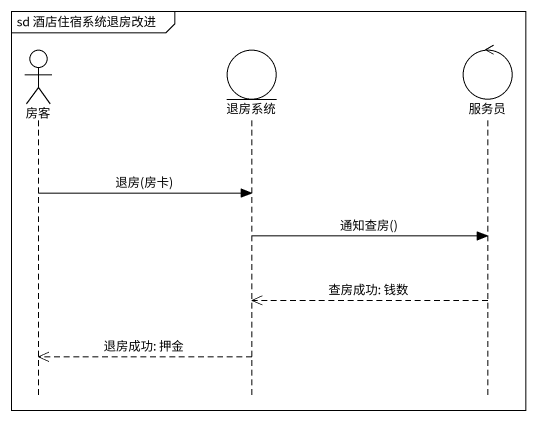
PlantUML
@startuml
mainframe sd 酒店住宿系统退房改进
hide footbox
actor 房客
entity 退房系统
control 服务员

房客 -> 退房系统 : 退房(房卡)
退房系统 -> 服务员 : 通知查房()
服务员 -->> 退房系统 : 查房成功: 钱数
退房系统 -->> 房客 : 退房成功: 押金
@enduml
